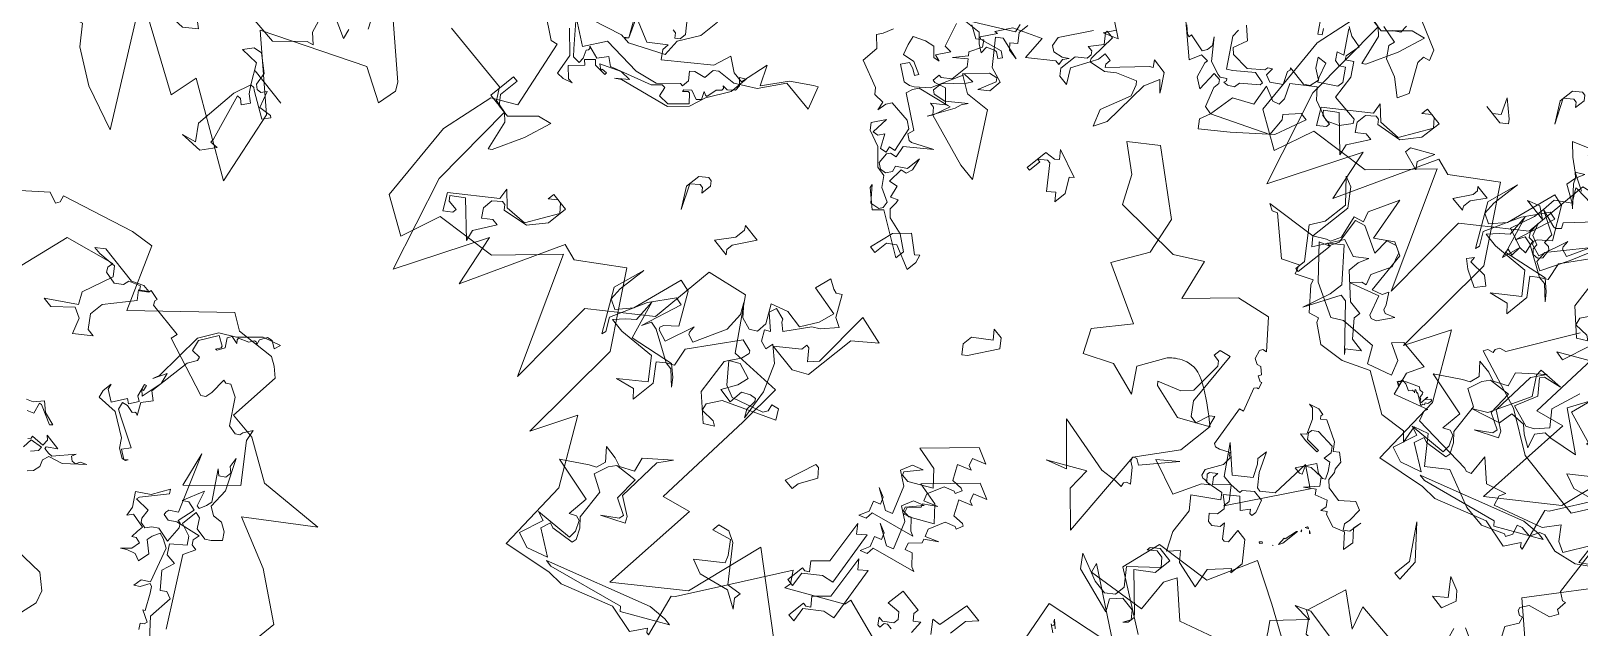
# Model space of a CAD drawing. Header units: metres. Extents: x -71 to 881, y -503 to 661.
# Drawn here: x 143.72 to 152.05, y -229.49 to -226.28 of the extents above; entities that cross this region are included whole.
import ezdxf

# ---------------------------------------------------------------- set-up
doc = ezdxf.new("R2010")
doc.units = ezdxf.units.M
doc.layers.add('ARBRE', color=100, linetype='Continuous', lineweight=13, true_color=0x00ff3f)

# ---------------------------------------------------------------- blocks, each defined once
blk = doc.blocks.new('WMF2', base_point=(0, 0.01))
at = {"color": 251, "lineweight": 0, "true_color": 0x636466}
for points in [[(99.88, -192.88), (107.36, -202.17), (106.64, -204.2), (107.63, -204.27), (108.14, -204.87), (108.06, -205.98), (111.91, -204.61), (112.96, -203.7), (114.06, -203.79), (114.16, -204.2), (114.12, -204.74), (112.93, -205.76), (117.77, -214.23), (115.81, -208.91), (110.13, -215.92), (115.04, -221.02), (115.66, -222.79), (116.35, -221.31), (116.39, -220.76), (116.99, -220.25), (118.51, -220.38), (121.42, -223.82), (123.45, -224.55), (124.06, -224.04), (124.6, -224.1), (124.28, -221.43), (124.37, -220.32), (124.97, -219.82), (134.84, -221.76), (134.73, -222.86), (140.59, -222.8), (140.98, -223.38), (140.96, -223.82), (142.59, -223.95), (142.62, -223.52), (143.7, -222.51), (144.2, -223.11), (145.93, -222.16), (146.02, -221.17), (147.09, -220.14), (149.19, -220.32), (149.69, -220.93), (149.6, -221.91), (157.24, -218.9), (158.3, -210.64)], [(190.12, -45.33), (178.29, -45.44), (176.89, -43.78), (174.7, -43.59), (173.01, -29.2), (166.39, -14.78), (160.89, -29.58), (158.19, -21.39), (152.68, -38.14), (149.95, -37.75), (143.85, -43.43), (139.57, -38.33), (135.29, -33.25), (133.39, -15.7), (130.63, -23.1), (123.64, -13.73), (121.99, -1.9), (114.39, -4.34), (111.72, -4.67), (103.98, -8.76), (99.27, -8.35), (97.95, -10.89), (97.46, -10.41), (97.02, -10.37), (99.54, -16.88), (99.06, -17.38), (95.41, -24.9), (90.83, -34.32), (89.42, -32.65), (89.51, -31.56), (81.64, -37.29), (81.55, -38.39), (70.38, -36.78)], [(49.4, -70.11), (59.14, -74.81), (58.34, -81.44), (49.36, -83.76), (46.84, -91.88), (40.14, -89.34), (24.4, -82.93), (24.01, -87.6), (8.81, -80.93), (12.69, -92.64), (23.58, -100.08), (8.83, -109.56), (3.27, -107.44), (3.01, -110.61), (3.9, -111.79), (16.57, -120.44), (8.22, -134.47)], [(22.71, -142.59), (34.39, -144.58), (32.65, -156.43), (43.16, -148.65), (41.63, -148.52), (39.67, -158.01)], [(122.03, -4.59), (121.2, -8.62), (122.72, -8.94), (116.58, -10.22), (116.74, -11.56), (117.68, -13), (118.53, -13.17), (119.53, -12.5), (119.62, -15.95), (127.05, -16.59), (123.52, -19.64), (122.5, -20.31), (122.25, -21.93), (124.05, -23.52), (121.84, -23.52), (120.32, -23.2), (118.31, -24.55), (119.17, -26.74), (115.88, -30.39), (117.14, -28.09), (116.53, -20.76), (113.49, -19.25), (112.89, -18.34), (116.25, -16.14), (114.07, -18.14), (114, -18.92), (116.7, -19.9), (117.23, -23.8), (120.73, -22.94), (121.42, -21.76), (121.9, -19.39), (119.14, -18.3), (118.02, -13.51), (116.67, -12.35), (115.65, -10.82), (115.72, -10.05), (119.34, -9.11), (120.19, -9.29), (120.53, -7.61), (116.29, -5.59), (119.5, -4.04), (122.03, -4.59), (122.03, -4.59)], [(100.3, -13.3), (97.37, -13.9), (96.16, -13.9), (102.61, -9.16), (103.21, -9.75), (114.9, -5.14), (116, -5.14), (100.3, -13.3), (100.3, -13.3)], [(162.25, -221.47), (162.55, -220.76), (164.41, -221.19), (167.6, -217.66)], [(187.58, -60.7), (178.92, -56.25), (177.9, -56.66), (174.32, -45.95), (177.81, -43.34), (178.67, -34.61), (175.87, -21.54), (169.72, -18.91), (168.26, -25.61), (158.55, -28.14), (151.66, -37.02), (141.23, -19.49), (142.97, -34.33), (135.13, -42.17), (135.3, -53.01), (129.01, -55.27), (122.91, -48.29), (114.53, -49.68), (113.77, -42.55), (112.45, -25.61), (108.09, -27.35), (107.21, -10.78), (98.49, -19.49), (96.74, -32.59), (81.64, -23.67)], [(58.37, -50.92), (61.87, -62.25), (50.47, -66), (62.16, -71.92), (61.59, -70.48), (52.23, -72.98), (53.36, -78.3), (52.54, -80.39), (46.99, -76.49), (41.75, -79.1), (39.13, -76.49), (33.51, -73.76), (26.05, -72.12), (37.25, -86.3), (38.33, -87.51), (34.61, -92.45), (35.99, -92.94), (34.69, -99.75), (29.28, -96.73), (30.97, -100.19), (21.09, -100.49), (17.67, -104.7), (16.66, -105.12), (18.28, -106.23), (19.48, -109.18)], [(18.41, -110.67), (14.49, -109.41), (15.1, -110.95)], [(13.23, -113.37), (14.72, -115.61), (13.76, -117.64), (14.16, -118.66), (14.68, -118.45), (15.39, -118.76), (15.6, -119.27), (14.94, -120.61), (11.56, -121.96), (10.97, -123.39), (11.67, -123.68), (11.74, -125.32), (12.27, -125.11), (13.58, -125.77), (15.6, -134.05)], [(18.21, -142.77), (22.11, -134.68), (33.61, -134.71), (40.51, -137.9), (50.45, -139.73), (50.16, -140.44), (49.24, -140.81), (49.44, -141.32), (49.15, -142.04), (48.13, -142.44), (43.19, -153.31)], [(89.7, -182.43), (90.01, -206.45), (97.85, -210.62), (106.23, -212.96), (97.57, -221.28), (108.11, -219.06), (114.95, -222), (119.42, -221.88), (119.84, -230.55), (121.43, -231.58), (122.86, -232.19), (129.04, -230.77), (131.8, -232.03), (142.53, -219.05), (147.98, -228.38), (151.61, -227.39), (162.65, -222.48), (162.25, -221.47), (162.25, -221.47)], [(95.41, -24.9), (93.1, -25.5), (93.1, -24.4), (91.88, -23.19), (94.81, -24.4), (99.43, -22.59), (101.87, -23.19), (98.33, -26.72), (98.94, -27.82), (100.65, -29.64), (103.57, -28.43), (103.57, -29.64), (101.87, -30.26), (100.05, -29.64), (95.41, -24.9), (95.41, -24.9)], [(169.87, -28.84), (169.25, -28.23), (167.56, -28.23), (167.56, -27.6), (168.66, -26.5), (170.48, -28.84), (164.64, -34.67), (165.12, -36.39), (162.8, -34.67), (159.28, -35.28), (156.97, -40.52), (158.19, -41.62), (158.8, -41.62), (159.88, -40.52), (159.88, -41.62), (156.97, -41.62), (156.97, -38.21), (158.8, -35.28), (162.8, -34.07), (163.41, -34.67), (164.03, -34.67), (165.12, -33.45), (165.12, -31.75), (164.03, -30.53), (162.8, -31.75), (161.71, -31.75), (163.41, -28.23), (162.8, -26.5), (168.04, -30.53), (169.87, -28.84), (169.87, -28.84)], [(57.93, -59.84), (59.21, -60.53), (58.92, -60.47), (58.77, -60.73), (58.88, -60.98), (59.17, -61.05), (59.42, -61.39), (58.22, -60.54)], [(85.82, -32.33), (85.2, -32.33), (84.59, -32.83), (85.82, -34.04), (83.99, -36.36), (85.82, -43.43), (84.59, -42.2), (83.5, -43.43), (81.06, -34.64), (82.88, -34.04), (85.2, -31.73), (84.59, -29.42), (85.82, -29.42), (85.82, -32.33), (85.82, -32.33)], [(90.23, -35.66), (89.63, -35.66), (89.02, -36.14), (90.23, -37.37), (88.4, -39.67), (90.23, -46.74), (89.02, -45.52), (87.92, -46.74), (85.48, -37.97), (87.31, -37.37), (89.63, -35.05), (89.02, -32.72), (90.23, -32.72), (90.23, -35.66), (90.23, -35.66)], [(127.86, -39.54), (126.03, -38.33), (124.94, -37.24), (127.24, -38.94), (128.46, -38.94), (129.55, -37.85), (127.24, -35.41), (127.24, -31.39), (128.46, -32.48), (131.38, -31.39), (127.86, -34.91), (130.76, -37.85), (136.62, -36.62), (138.93, -36.62), (137.71, -38.33), (136.62, -39.54), (137.23, -43.08), (134.79, -37.24), (127.86, -39.54), (127.86, -39.54)], [(74.16, -40.55), (75.04, -40.55), (75.48, -40.2), (75.48, -39.32), (75.92, -39.32), (76.72, -40.2), (75.92, -40.2), (74.6, -41.44), (74.6, -42.32), (75.48, -43.11), (77.6, -42.67), (77.6, -45.66), (73.81, -45.66), (73.81, -44.79), (72.94, -44), (72.05, -44.79), (71.7, -42.67)], [(69.59, -44.79), (71.26, -46.54), (69.94, -46.89), (69.59, -52), (66.59, -52), (67.83, -50.32), (67.83, -47.34)], [(120.42, -66.45), (119.65, -67.04), (117.45, -64.06), (115.93, -63.49), (117.61, -61.04), (118.69, -60.22), (120.94, -56.22), (122.15, -57.02), (122.44, -57.42), (124.35, -57.69), (124.6, -56.41), (122.13, -54.73), (122.91, -54.15), (121.8, -52.67), (120.44, -52.47), (120.32, -53.77), (117.85, -52.09), (115.45, -48.04), (114.13, -43.19), (114.93, -44.29), (115.11, -45.98), (115.4, -46.38), (116.35, -46.16), (117.52, -45.28), (117.5, -42.97), (119.86, -43.05), (118.8, -45.54), (118.53, -47.44), (121.17, -47.9), (122.64, -46.8), (121.69, -48.6), (121.49, -49.97), (121.78, -50.35), (123.77, -50.57), (128.28, -42.59), (127.38, -39.75), (128.46, -38.94), (133.52, -40.99), (134.82, -41.11), (135.39, -39.6), (134.06, -46.44), (135.36, -46.55), (137.61, -42.55), (139.52, -36.52), (138.12, -34.62), (138.22, -33.95), (142.72, -39.97), (141.89, -45.21), (141.95, -40.55), (141.61, -38.48), (139.96, -37.89), (138.27, -40.36), (137.04, -48.82), (135.07, -48.6), (131.68, -44.07), (133.27, -42.27), (133.42, -41.67), (133.14, -41.28), (131.16, -40.93), (130.09, -45.87), (129.9, -44.79), (129.67, -44.48), (128.38, -44.23), (126.63, -49.66), (127.08, -52.73), (128.25, -54.29), (126.47, -52.71), (124.5, -52.36), (123.39, -53.17), (123.49, -54.92), (125.42, -57.49), (122.86, -58.8), (119.88, -58.72), (118.5, -61.58), (118.12, -64.16), (123.08, -64.47), (122.69, -67.2), (121.11, -66.56), (120.42, -66.45), (120.42, -66.45)], [(122.64, -46.8), (119.8, -44.2), (117.78, -43.62), (113.05, -45.94), (112.69, -46.71), (113.05, -47.75), (111.9, -48.16), (110.76, -46.76), (118.41, -42.1), (119.56, -39.88), (119.15, -38.74), (116.82, -39.05), (116.04, -38.68), (117.45, -37.54), (121.56, -40.46), (122.95, -46.17), (122.64, -46.8), (122.64, -46.8)], [(174.7, -43.59), (178.13, -43.59), (178.13, -48.16), (177.26, -48.16), (177.26, -44.83), (176.02, -43.59), (173.91, -43.59), (170.9, -47.37), (168.8, -48.16), (169.68, -43.59), (171.36, -38.49), (171.81, -38.05), (173.47, -42.7), (174.7, -43.59), (174.7, -43.59)], [(99.65, -46.23), (100.87, -43.31), (100.87, -42.08), (102.57, -42.08), (101.47, -47.33), (100.87, -47.33), (99.65, -46.23), (99.65, -46.23)], [(82.59, -63.67), (82.02, -62.61), (81.29, -62.4), (83.29, -61.31), (81.8, -59.17), (80.03, -59.45), (79.63, -59.31), (79.98, -58.16), (80.39, -58.29), (81.86, -57.49), (82.69, -54.71), (82.12, -53.66), (80.09, -54.82), (81.89, -53.24), (81.61, -52.7), (82.93, -50.96), (82.44, -49.93), (81.38, -50.49), (79.67, -49.09), (78.94, -48.87), (85.72, -46.19), (85.64, -44.92), (86.71, -44.35), (86.21, -45.98), (87.01, -47.47), (85.95, -48.04), (86.55, -49.02), (88.1, -49.47), (84.71, -48.03), (83.64, -48.6), (85.9, -52.66), (88.14, -53.77), (87.55, -55.72), (85.96, -56.58), (87.61, -54.06), (87.34, -53.53), (86.07, -53.59), (82.77, -55.98), (85.1, -58.01), (88.93, -58.28), (83.26, -65.56), (80.58, -64.76), (82.59, -63.67), (82.59, -63.67)], [(87.01, -67), (86.45, -65.93), (85.72, -65.71), (87.73, -64.61), (86.24, -62.48), (84.47, -62.76), (84.07, -62.63), (84.4, -61.49), (84.81, -61.62), (86.3, -60.82), (87.13, -58.03), (86.56, -56.98), (84.52, -58.13), (86.33, -56.54), (86.04, -56.01), (87.37, -54.28), (86.87, -53.24), (85.82, -53.82), (84.11, -52.42), (83.35, -52.19), (90.12, -49.5), (90.07, -48.23), (91.12, -47.66), (90.64, -49.3), (91.42, -50.77), (90.37, -51.37), (90.96, -52.33), (92.52, -52.8), (89.13, -51.34), (88.07, -51.91), (90.31, -55.97), (92.58, -57.08), (91.99, -59.05), (90.39, -59.91), (92.05, -57.37), (91.75, -56.85), (90.49, -56.9), (87.19, -59.31), (89.51, -61.33), (93.35, -61.59), (87.7, -68.89), (85.01, -68.09), (87.01, -67), (87.01, -67)], [(182.1, -61.15), (172.77, -65.4), (172.29, -65.4), (171.68, -66.02), (173.43, -68.94), (169.39, -67.77), (166.98, -70.11), (166.96, -69.01), (165.85, -67.81), (160.08, -73.71), (159.5, -76.65), (157.18, -75.46), (155.35, -75.48), (154.92, -80.22), (153.06, -77.33), (150.8, -81.38), (147.91, -83.85), (147.29, -84.34), (145.55, -80.94), (150.8, -80.88), (153.05, -76.72), (155.95, -74.38), (158.86, -73.73), (159.47, -73.11), (159.44, -71.4), (161.14, -70.78), (161.73, -70.16), (160.64, -69.08), (160.62, -67.87), (161.11, -67.86), (163.5, -64.91), (166.9, -63.65), (173.36, -63.08), (175.14, -59.53), (179.8, -61.8)], [(113.17, -63.62), (113.17, -55.18), (115.36, -53.65), (120.07, -53.65), (116.91, -56.82), (116.91, -57.81), (116.37, -57.81), (114.82, -56.28), (113.72, -57.81), (114.82, -67.35), (110.12, -66.81), (113.17, -63.62), (113.17, -63.62)], [(156.89, -69.51), (157.43, -66.75), (159.56, -64.03), (167.3, -61.05), (168.14, -60.32), (166.54, -62.02), (168.32, -61.8), (171.36, -59.94), (170.42, -59.42), (170.47, -59.72), (169.59, -59.84), (169.56, -59.52), (171.59, -59.29), (172.31, -59.83), (173.34, -58.5), (172.64, -57.96), (174.22, -55.94), (172.57, -54.64), (171.71, -54.74), (173.12, -54.01), (174.29, -53.87), (175.3, -57.08), (178.61, -59.71)], [(179.42, -61.68), (175.68, -58.22), (174.72, -57.4), (173.53, -57.53), (173.65, -58.47), (174.34, -59.58), (174.13, -59.93), (174.18, -60.23), (174.45, -60.45), (172.34, -60.13), (171.33, -61.75), (169.98, -60.98), (163.78, -64.16), (162.73, -65.48), (162.11, -65.55), (161.63, -64.1), (159.84, -64.31), (157.76, -66.95), (159.09, -68.05), (159.4, -68.02), (159.94, -67.33), (159.98, -67.64), (159.15, -68.6), (157.6, -68.22), (157.12, -68.85), (157.81, -69.96), (157.22, -69.78), (156.92, -69.81), (156.81, -71.58), (156.27, -72.27), (156.3, -72.59), (156.65, -72.85), (155.79, -72.95), (154.94, -73.93), (155.05, -74.81), (156.1, -75.62), (155.22, -76.3), (155.18, -73.27), (156.89, -69.51), (156.89, -69.51)], [(136.37, -58.45), (136.37, -57.37), (135.76, -56.76), (138.68, -56.76), (136.98, -59.69), (136.98, -61.39), (137.47, -62), (134.54, -62), (136.37, -58.45), (136.37, -58.45)], [(147.98, -61.05), (146.87, -62.15), (146.26, -62.15), (145.66, -61.53), (145.66, -59.83), (146.26, -60.44), (146.87, -60.44), (147.98, -59.23), (145.66, -55.68), (147.98, -58.61), (147.98, -61.05), (147.98, -61.05)], [(171.68, -66.02), (173.31, -68.24)], [(168.32, -72.18), (167.74, -72.18), (167.15, -71.59), (166.58, -72.18), (166.58, -73.22), (169.36, -76)], [(164.96, -78.33), (164.96, -74.97), (166.58, -71.59), (166.11, -68.82), (171.09, -65.45), (172.15, -65.45), (171.68, -66.02), (171.68, -66.02)], [(64.7, -71.27), (60.09, -70.06), (57.77, -70.06), (56.55, -71.27), (56.55, -72.98), (58.86, -75.3), (55.34, -79.44), (56.55, -80.53), (57.77, -80.53), (58.86, -79.44), (58.86, -80.05), (57.77, -81.14), (55.34, -81.14), (55.34, -78.22), (57.77, -75.92), (52.42, -71.77), (51.91, -71.27), (51.91, -70.06), (52.42, -69.46), (51.91, -70.67), (53.02, -71.77), (55.34, -71.77), (56.55, -70.06), (55.34, -68.37), (63.01, -69.46), (64.7, -71.27), (64.7, -71.27)], [(68.73, -71.99), (73.89, -76.06), (74.34, -79.76), (79.68, -75.87), (76.6, -77.49), (82.66, -82.33), (73, -81.67), (70.51, -82.25), (69.1, -82.43), (69.35, -83.04), (69.14, -83.51), (68.47, -83.79), (70.41, -85.67), (71.27, -86.04), (71.55, -86.71), (71.33, -86.9), (71, -87.03), (70.05, -86.62), (66.45, -92.02), (69.04, -89.28), (63.17, -87.99), (61.62, -92.45), (60.75, -93.34), (61.84, -93.29), (62.18, -93.16), (62.64, -93.37), (63.02, -94.3), (61.86, -97.06), (62.03, -98.49), (62.51, -98.7), (62.64, -99.03), (64.13, -98.04), (64.8, -97.78), (65.29, -97.98), (67.08, -104.41), (66.4, -104.68), (68.19, -108.14), (67.94, -108.55), (67.68, -108.66), (68.1, -109.68), (68.37, -109.56), (69.29, -109.9), (69.08, -110.38), (70.18, -111.12), (70.78, -110.87), (71.7, -111.21), (72.22, -112.5), (72.02, -112.99), (71.4, -113.23), (75.46, -116.88), (80.69, -115.04), (86.12, -108.09), (88.43, -114.47), (92.34, -111.31), (103.35, -109.97), (106.1, -114.07), (110.61, -116.64), (106.84, -120.37), (96.77, -114.54), (94.84, -108.74), (97.41, -102.93), (91.6, -101), (87.74, -99.72), (91.28, -94.1), (89.03, -90.71), (84.85, -93.45), (79.38, -92.64), (82.27, -96.02), (80.34, -100.54), (80.31, -100.55), (80.25, -100.64), (80.17, -100.76), (80.05, -100.9), (79.89, -101.09), (79.68, -101.28), (79.47, -101.5), (79.2, -101.73), (78.93, -101.95), (78.6, -102.17), (78.25, -102.36), (77.89, -102.55), (77.49, -102.7), (77.07, -102.81), (76.62, -102.9), (76.15, -102.93), (75.62, -102.89), (75.04, -102.76), (74.41, -102.57), (73.74, -102.32), (73.05, -102.03), (72.35, -101.7), (71.67, -101.35), (70.98, -101), (70.34, -100.64), (69.73, -100.29), (69.19, -99.97), (68.7, -99.67), (68.31, -99.43), (68.02, -99.24), (67.83, -99.11), (67.77, -99.08), (67.77, -93.28), (71.55, -86.71), (68.73, -71.99), (68.73, -71.99)], [(110.5, -210.3), (109.11, -209.66), (107.56, -210.01), (106.1, -209.43), (105.21, -208.37), (106.3, -206.96), (107.08, -206.3), (109.11, -206.4), (110.23, -207.75), (111.21, -207.86), (111.17, -205.1), (108.98, -204.68), (108.09, -203.61), (109.95, -201.54), (108.82, -200.21), (107.05, -200.28), (107.47, -198.09), (105.17, -195.92), (104.39, -196.59), (103.18, -196.28), (102.97, -192.24), (99.24, -188.97)], [(96.75, -164.41), (91.89, -162.99), (91.03, -161.43), (92.05, -161.03), (91.94, -159.79), (89, -155.76), (89.67, -153.85), (92.49, -155.57), (95.44, -156.33), (96.81, -157.94), (96.68, -158.92), (99.66, -159.16)], [(103, -154.96), (101.56, -154.29), (99.54, -154.17), (99.73, -151.7), (99.31, -151.21), (98.26, -152.1), (96.65, -150.2), (95.72, -146.4), (91.23, -146.56), (90.77, -146.01), (91.89, -144.08), (93.76, -142.97), (97.21, -143.77), (98.75, -145.15), (101.81, -142.17), (100.48, -140.04), (100.32, -138.84), (101.34, -138.36), (103.76, -139.06), (102.79, -135.77), (105.69, -133.77), (105.82, -129.54), (107.25, -129.65), (108.74, -132.52), (108.73, -133.49), (109.15, -133.99), (110.39, -133.89), (109.93, -130.65), (111.62, -131.51), (112.63, -133.81), (112.58, -134.33), (113.9, -134.17), (114.51, -132.19), (129.81, -142.39)], [(147.03, -99.16), (147.51, -97.44), (147.99, -96.52), (146.26, -95.22), (146.17, -92.39), (141.64, -91.28), (140.84, -90.46), (139.13, -90.72), (138.69, -89.34), (138.63, -90.88), (138.17, -91.79), (134.57, -91.91), (133.35, -91.28), (132.09, -87.5), (133.07, -87.18), (132.73, -86.26), (133.71, -85.95), (135.09, -87.89), (135.6, -86.91), (136.47, -86.63), (136.66, -89.45), (137.77, -87.31), (136.97, -86.47), (134.21, -85.79), (131.7, -83.77), (130.11, -83.69), (128.85, -82.3), (126.54, -81.5), (126.24, -80.52), (126.57, -79.87), (128, -79.47), (130.14, -81.38), (129.97, -80.9), (127.04, -78.97), (125.91, -80.36), (118.92, -77.16), (118.88, -78.69), (121.4, -80.01), (124.34, -80.36), (125.43, -81.26), (125.58, -82.58), (125.74, -83.07), (126.83, -82.4), (127.49, -84.3), (128.86, -83.86), (129.13, -86.37), (128.24, -86.66), (128, -87.76), (128.66, -89.67), (128.66, -87.28), (130.11, -86.07), (129.76, -85.15), (130.27, -84.17), (131.22, -83.92), (132.14, -84.39), (132.47, -86.12), (132.16, -86.71), (131.17, -87.01), (131.77, -88.88), (128.43, -92.34), (131.45, -90.3), (131.93, -90.21), (132.84, -90.68), (132.69, -91.75), (138.01, -94.49), (137.8, -95.54), (137.29, -96.51), (132.41, -98.35), (132.02, -98.48), (132.65, -95.66), (133.11, -94.75), (131.35, -98.96), (131.2, -100.04), (130.7, -101), (133.23, -98.36), (135.1, -97.76), (135.74, -98.1), (135.68, -99.63), (133.33, -102.77), (132.87, -103.68), (134.56, -103.4), (136.24, -97.94), (137.95, -96.02), (138.58, -95.62), (139.55, -95.29), (142.04, -96.56), (141.41, -97.82), (140.33, -97.67), (139.33, -97.16), (139.01, -97.82), (141.07, -98.46), (142.94, -97.86), (143.7, -99.41), (144.2, -100.81), (142.43, -101.88), (141.01, -102.38), (139.61, -101.25), (138.63, -101.56), (139.77, -101.73), (138.66, -103.88), (139.89, -103.76), (141.57, -107.36)], [(140.9, -108.66), (138.27, -109.27), (136.88, -108.14), (135.58, -107.47), (135.77, -108.71), (134.62, -109.36), (134.22, -109.47), (133.26, -108.98), (132.92, -109.62), (133.89, -110.13), (137.3, -108.77), (137.63, -108.93), (136.36, -111.4), (136.84, -111.24), (135.54, -113.78), (131.42, -116.34), (130.72, -112.44), (127.35, -115.8), (126.6, -115.82), (126.85, -116.77), (126.37, -117.68), (127.17, -116.93), (128.65, -116.47), (129.55, -116.93), (129.96, -118.38), (127.38, -123.37)], [(125.18, -126.19), (126.16, -124.31), (123.96, -125.55), (126.75, -127)], [(118.99, -135.3), (117.81, -134.49), (117.3, -134.44), (117.31, -134.91), (114.32, -134.66), (114, -135.42), (113.97, -136.41), (114.88, -137.47), (112.09, -134.75), (109.9, -134.31), (109.39, -134.27), (108.55, -134.98), (108.32, -134.71), (108.41, -134.24), (107.65, -134.4), (106.82, -135.1), (106.74, -136.05), (104.54, -138.4), (104.55, -138.87), (106.51, -139.03), (108.95, -136.47), (109.72, -135.82), (113.14, -139.82), (113.34, -141.07)], [(113.17, -142.56), (111.11, -141.15), (111.72, -138.72), (110.83, -138.12), (107.79, -138.4), (105.92, -140.47), (105.88, -141), (105.33, -141.47), (105.18, -140.15), (103.95, -139.86), (102.35, -141.23), (103.5, -143.03), (103.41, -143.5), (103.65, -143.77), (100.39, -143.77), (99.59, -144.43), (99.47, -145.98), (101.18, -146.84), (102.3, -148.17), (100.78, -148.52), (99.7, -146.26), (99.24, -145.7), (96.84, -147.73), (96.81, -148.71), (98.38, -150.55), (99.16, -149.88), (100.2, -149.96), (101.09, -151.02), (100.03, -151.47), (102.77, -154.68)], [(105.24, -151.63), (104.58, -150.84), (105.14, -150.36), (107.17, -152.77)], [(98.36, -159.78), (97.31, -160.68), (97.47, -161.98)], [(102.48, -189.49), (103.14, -190.28), (102.64, -190.71), (102.6, -191.22), (104.51, -191.89), (104.23, -192.12), (105.81, -194.43), (106.51, -195.26), (106.98, -195.35), (107.6, -193.84), (108.41, -193.19), (108.29, -194.62), (107.17, -195.57), (109.76, -200.75), (111.21, -201.34), (112.19, -201.47), (112.55, -200.2), (112.63, -199.28), (110.76, -198.09), (110.9, -196.12), (112.13, -196.43), (113.42, -195.8), (114.19, -195.14), (113.09, -196.56), (112.98, -198.01), (113.96, -198.14), (114.51, -197.67), (114.61, -198.91), (114.58, -199.9), (117.07, -200.09), (117.61, -199.16), (118.02, -200.63), (119.62, -202.52), (117.74, -204.14), (116.53, -207), (116.04, -206.45), (118.58, -202.45), (118.63, -201.93), (116.12, -202.24), (115.77, -200.72), (115.3, -200.17), (114.31, -200.14), (113.77, -201.07), (112.93, -201.79), (110.47, -201.58), (110.98, -204.31), (111.44, -204.87), (111.97, -204.91), (111.68, -207.85), (113.17, -208.02), (114, -207.32), (112.98, -210.96), (111.87, -208.65), (111.36, -208.61), (111.05, -209.82), (110.92, -210.8), (114.34, -214.81), (113.44, -214.21), (112.61, -214.93), (112.58, -215.91), (113.47, -216.49), (113.87, -217.98), (110.96, -213.56), (110.5, -210.3), (110.5, -210.3)], [(97.72, -81.01), (100.04, -76.4), (100.64, -75.79), (101.87, -77), (101.87, -78.71), (99.41, -81.01), (100.64, -82.24), (98.93, -82.24), (97.72, -81.01), (97.72, -81.01)], [(122.21, -79.14), (120.38, -81.45), (117.46, -79.74), (116.86, -80.36), (116.37, -79.14), (116.37, -77.44), (120.38, -78.53), (121.59, -77.44), (121.59, -75.13), (122.69, -75.13), (122.21, -79.14), (122.21, -79.14)], [(18.5, -90.74), (17.84, -93.61), (20.02, -96.45), (22.98, -96.02), (22.05, -97.63), (20.72, -98), (17.93, -96.37), (17.41, -94.37), (16.65, -93.94), (15.97, -94.11), (15.49, -94.96), (14.21, -92.52), (12.21, -93.06), (11.86, -92.86), (12.6, -91.6), (16.89, -93.51), (17.23, -93.72), (17.84, -93.61), (16.91, -92.52), (15.64, -91.79), (16.37, -90.52), (17.22, -91.02), (17.83, -90.91), (14.87, -83.79), (14.78, -83.17), (13.49, -83.45), (14.87, -81.07), (17.86, -80.56), (18.47, -80.47), (16.28, -81.33), (18.28, -83.52), (18.5, -90.74), (18.5, -90.74)], [(55.55, -83.45), (56.85, -81.67), (58.61, -84.37), (59.53, -88.36), (61.31, -90.12), (57.78, -93.28), (58.61, -94.11), (61.31, -93.28), (62.23, -94.11), (62.23, -94.58), (61.31, -95.5), (61.31, -94.58), (60.48, -93.73), (58.61, -95.97), (56.85, -96.33), (56.85, -96.8), (55.55, -98.2), (53.79, -98.2), (52.87, -96.33), (52.87, -95.5), (53.33, -95.5), (53.79, -95.97), (54.63, -94.58), (56.39, -95.97), (58.23, -94.11), (56.85, -93.28), (56.39, -92.81), (56.39, -91.51), (57.31, -90.59), (56.39, -89.66), (55.55, -89.66), (54.63, -90.59), (54.63, -91.51), (52.87, -89.66), (52.41, -89.66), (51.93, -90.12), (52.41, -92.34), (50.63, -92.34), (47.94, -89.66), (47.94, -87.42), (48.41, -87.89), (50.63, -84.84), (49.71, -81.67), (54.16, -82.15), (55.55, -83.45), (55.55, -83.45)], [(30.71, -93.26), (29.79, -92.67), (31.51, -90.88), (33.12, -90.61), (34.74, -92.37), (37.69, -92.07), (35.5, -93.43), (30.71, -93.26), (30.71, -93.26)], [(48.48, -94.16), (48.71, -93.73), (48.96, -93.86), (48.64, -94.24), (48.48, -94.16), (48.48, -94.16)], [(58.61, -95.97), (60.32, -95.97), (63.86, -99.98), (59.71, -97.06), (57.39, -99.38), (58.61, -101.21), (59.21, -101.81), (59.21, -103.52), (57.39, -100.59), (55.69, -98.89), (55.08, -98.89), (53.39, -100.59), (53.87, -107.05), (50.45, -105.22), (56.79, -93.05), (56.79, -94.14), (58.61, -95.97), (58.61, -95.97)], [(132.71, -95.54), (133.58, -96.42), (134.37, -96.42), (132.71, -98.1), (134.81, -99.76), (136.47, -98.97), (136.93, -98.97), (136.93, -100.2), (136.47, -100.2), (135.25, -101.44), (135.25, -104.42), (136.12, -105.31), (137.8, -103.54), (136.47, -105.66), (136.93, -106.1), (136.12, -108.22), (136.93, -109.09), (137.8, -108.22), (139.92, -109.09)], [(140.71, -109.09), (134.81, -113.75), (135.25, -114.99)], [(134.37, -115.87), (134.37, -114.12), (133.14, -112.88), (134.02, -111.98), (133.14, -111.2), (131.46, -111.2), (135.25, -111.63), (136.12, -110.76), (132.71, -107.41), (130.14, -106.98), (130.14, -104.87), (131.46, -103.54), (130.59, -106.54), (131.03, -106.98), (132.27, -106.54), (134.81, -103.19), (131.92, -101.88), (128.03, -102.76), (120.98, -94.11), (123.89, -94.11), (132.71, -95.54), (132.71, -95.54)], [(12.72, -95.5), (19.16, -95.5), (12.72, -95.5), (12.72, -95.5)], [(46.51, -96.62), (46.65, -96.16), (46.74, -95.97), (46.95, -97.29), (46.8, -97.34), (46.58, -99.41), (46.49, -99.57), (46.51, -96.62), (46.51, -96.62)], [(47.28, -95.16), (47.15, -95.21), (47.28, -95.16), (47.28, -95.16)], [(78.38, -97.12), (74.97, -98.96), (73.76, -100.65), (74.37, -105.9), (74.97, -106.51), (76.08, -106.51), (76.08, -107.72), (74.37, -108.33), (72.54, -99.56), (70.84, -97.73), (69.62, -97.73), (69.14, -100.05), (68.53, -100.65), (67.9, -98.96), (72.05, -96.02), (77.9, -96.64), (78.38, -97.12), (78.38, -97.12)], [(45.08, -100.81), (45.46, -101.12), (45.03, -100.9), (45.08, -100.81), (45.08, -100.81)], [(45.94, -101.27), (45.76, -101.16), (46.23, -100.87), (46.06, -101.21), (45.94, -101.27), (45.94, -101.27)], [(46.06, -100), (46.17, -99.95), (46.26, -100.23), (46.22, -100.08), (46.06, -100), (46.06, -100)], [(41.84, -105.25), (43.62, -104.29), (45.73, -104.74), (46.01, -105.12), (46.77, -104.41), (46.73, -105.44), (47.43, -106.2), (49.22, -105.25), (49.85, -105.94), (51.28, -104.6), (49.82, -106.67), (50.87, -107.74), (52.95, -107.44), (53.69, -106.82), (53.01, -105.71), (53.39, -105.43), (54.48, -105.47), (52.9, -108.54), (51.53, -107.75), (50.51, -107.72), (50.13, -108.07), (50.82, -109.11), (51.79, -110.25), (52.85, -109.93), (52.79, -111.31), (53.49, -112.07), (56.63, -111.82), (57.39, -111.12), (57.42, -110.48), (56.72, -109.72), (54.29, -109.98), (54.31, -109.62), (56.73, -109.36), (58.12, -109.4), (57.43, -110.12), (58.73, -112.28), (60.09, -113.37), (60.82, -113.4), (59.39, -114.07), (58.29, -114.03), (58.31, -113.66), (57.96, -113.28), (57.27, -113.98), (53.82, -112.76), (52.77, -111.68), (52.09, -112.38), (50.71, -111.59), (50.41, -110.19), (50.06, -109.81), (49.75, -108.42), (48.76, -107.65), (46.27, -107.55), (44.45, -109.59), (43.06, -109.17), (42.78, -107.03), (42.83, -106.03), (42.2, -105.27), (41.44, -105.97), (41.35, -108.07), (41.41, -106.7), (39.72, -105.17), (39.79, -103.4), (41.84, -105.25), (41.84, -105.25)], [(111.88, -106.14), (110.25, -104.06), (110.25, -101.98), (111.34, -103.08), (112.32, -101.98), (115.5, -105.17), (116.06, -105.17), (117.15, -104.06), (116.61, -104.06), (116.61, -101.98), (117.15, -101.98), (117.15, -105.71), (115.5, -106.14), (114.95, -106.7), (116.06, -107.79), (111.34, -106.7), (111.88, -106.14), (111.88, -106.14)], [(41.84, -105.25), (41.63, -105.03), (41.84, -105.25), (41.84, -105.25)], [(31.94, -110.31), (36.07, -115.05), (31.32, -110.9), (30.71, -107.38), (31.94, -107.38), (31.94, -110.31), (31.94, -110.31)], [(23.77, -111.52), (26.08, -113.84), (23.77, -113.24), (22.56, -112.13), (23.16, -109.69), (25.47, -109.69), (23.77, -111.52), (23.77, -111.52)], [(115.75, -121.61), (116.64, -123.29), (117.08, -123.72), (119.97, -122.05), (121.3, -120.73), (123.86, -119.93), (125.08, -116.95), (123.4, -114.83), (125.08, -114.83), (125.96, -115.71), (125.96, -118.61), (124.64, -119.93), (124.64, -120.73), (125.08, -121.17), (125.96, -121.17), (124.64, -123.29), (125.96, -124.6), (125.96, -124.95), (124.64, -124.95), (124.21, -120.73), (124.21, -120.38), (123.86, -119.93), (123.4, -121.17), (123.4, -122.5), (122.09, -122.5), (122.09, -121.61), (121.74, -121.17), (117.52, -126.7), (117.08, -127.05), (117.87, -127.93), (115.4, -127.93), (113.63, -125.83), (113.28, -125.39), (114.96, -126.7), (115.75, -124.16), (114.96, -116.16), (115.75, -114.04), (117.08, -116.51), (115.75, -121.61), (115.75, -121.61)], [(88.02, -127.64), (89.18, -128.05), (81.01, -130.16), (79.28, -131.51), (78.66, -131.81), (78.08, -133.54), (79.32, -137.06), (77.83, -137.7), (78.59, -139.25), (76.91, -144.21), (74.85, -137.35), (72.31, -139.57), (70.12, -138.82), (68.65, -132.15), (67.1, -132.91), (66.75, -133.95), (65.48, -132.37), (65.1, -131.6), (64.53, -131.41), (63.1, -132.21), (64.5, -129.59), (65.26, -129.22), (65.84, -129.4), (67.29, -132.34), (71.77, -130.12), (70.62, -131.65), (69.87, -131.93), (70.65, -133.46), (69.51, -136.82), (70.57, -138.98), (71.73, -139.36), (73.23, -138.72), (72.87, -136.03), (77.25, -137.51), (78.75, -136.87), (77.7, -132.76), (78.24, -131.16), (79.66, -130.35), (74.87, -126.28), (69.33, -124.41), (67.74, -125.68), (61.86, -126.76), (60.09, -124.38), (56.38, -126.21), (57.56, -128.41), (60.34, -129.35), (59.17, -130.88), (54.25, -131.01), (55.18, -128.25), (53.81, -124.69), (48.67, -127.32), (48.87, -126.75), (48.11, -125.21), (37.91, -126.12), (37.44, -125.97), (36.67, -126.35), (37.35, -129.67), (33.92, -127.23), (30.88, -128.65), (31.23, -127.59), (30.59, -126.09), (23.17, -129.77), (21.67, -132.34), (19.86, -130.44), (18.12, -129.86), (16.15, -134.19), (15.36, -130.85), (11.87, -133.9)], [(12.02, -133.45), (15.55, -130.27), (19.06, -129.03), (22.02, -129.38), (22.79, -129), (23.33, -127.38), (25.15, -127.33), (25.92, -126.95), (25.23, -125.56), (25.63, -124.43), (26.08, -124.57), (29.34, -122.59), (32.94, -122.53), (39.22, -124.13), (42.07, -121.37), (45.72, -125.04), (47.88, -123.97), (47.05, -121.13), (48.46, -122.25), (52.55, -121.18), (59.04, -124.03), (62.95, -121.62), (67.02, -120.56), (70.08, -122.22), (70.5, -122.88), (71.99, -122.24), (75.25, -125.13), (75.62, -125.9), (78.11, -124.29), (78.79, -125.68), (81.26, -124.08), (87.26, -128.05), (88.02, -127.64), (88.02, -127.64)], [(81.01, -137.11), (81.01, -130.16), (79.79, -128.95), (77.48, -133.7), (74.56, -133.08), (72.85, -134.78), (73.33, -133.08), (73.33, -131.26), (69.33, -128.34), (67, -128.34), (67, -127.23), (64.57, -124.92), (62.26, -124.92), (64.09, -123.1), (63.48, -122.5), (69.93, -127.84), (71.03, -127.84), (73.33, -122), (72.24, -126.63), (72.24, -128.95), (76.88, -133.08), (78.71, -131.26), (78.09, -131.26), (78.09, -124.92), (78.71, -124.92), (78.71, -126.63), (82.71, -130.78), (81.61, -133.08), (81.61, -137.11), (85.03, -140.02), (83.32, -139.54), (81.01, -137.11), (81.01, -137.11)], [(54.16, -127.33), (52.25, -128.51), (51.85, -128.21), (51.22, -128.34), (51.11, -128.15), (50.9, -127.48), (50.6, -127.43), (50.52, -127.17), (50.44, -127.11), (50.17, -127.21), (50.23, -128.35), (50.16, -128.51), (50.16, -128.08), (50.07, -128.03), (49.62, -128.66), (49.33, -128.62), (49.38, -127.89), (49.74, -127.62), (49.57, -127.32), (49.82, -127.23), (49.84, -126.81), (51.76, -127.71), (51.74, -127.58), (52.22, -127.74), (52.33, -127.68), (51.98, -127.29), (52.17, -127.38), (52.57, -127.26), (52.83, -126.75), (53.96, -127.11), (54.74, -127.1), (54.8, -126.57), (54.93, -126.53), (54.96, -126.46), (54.93, -126.32), (54.74, -126.22), (54.51, -126.31), (54.41, -126.05), (55.06, -126.28), (54.16, -127.33), (54.16, -127.33)], [(105.82, -129.54), (97.54, -134.76), (98.14, -137.7), (98.75, -138.3), (97.05, -140.62), (95.83, -140.62), (97.05, -135.38), (101.69, -130.15), (105.21, -126.6), (106.3, -127.7), (105.82, -129.54), (105.82, -129.54)], [(34.02, -147.66), (35.31, -144.47), (28.78, -140.9), (33.22, -139.51), (34.42, -139.31), (35.29, -137.92), (34.3, -135.76), (36.32, -136.63), (37.59, -137.52), (39.98, -137.11), (40.07, -134.73), (44.54, -132.73), (42.46, -134.33), (40.08, -141.29), (42.26, -143.89), (42.45, -144.97), (38.49, -145.64), (41.28, -144.68), (41.66, -143.99), (39.59, -141.99), (40.67, -138.22), (37.1, -137.61), (35.99, -138.41), (34.61, -140.39), (36.71, -142.49), (35.82, -147.35)], [(59.05, -144.81), (61.87, -145.83), (63.32, -146.72), (62.67, -147.76), (62.48, -146.91), (59.55, -147.25), (58.09, -146.36), (59.05, -144.81), (59.05, -144.81)], [(82.25, -150.59), (79.04, -152.94), (79.92, -150.11), (79.04, -149.13), (82.25, -149.63), (82.25, -150.59), (82.25, -150.59)], [(59.93, -151.15), (60.32, -152.23), (60.38, -152.67), (59.29, -152.55), (59.49, -154.26), (58.26, -154.43), (58.99, -156.48), (59.78, -156.36), (60.39, -157.12), (60.6, -158.84), (59.69, -157), (58.12, -156.61), (58.04, -155.76), (57.3, -155.21), (56.47, -155.37), (55.94, -156.07), (56.34, -157.53), (56.79, -157.86), (57.66, -157.75), (57.9, -159.41), (61.78, -160.83), (58.66, -160.38), (58.28, -160.48), (57.75, -161.18), (58.26, -161.95), (55.2, -166.06)], [(56.5, -167.36), (60.96, -166.95), (61.31, -166.89), (59.77, -164.96), (59.07, -164.44), (62, -167.02), (62.51, -167.79), (63.26, -168.35), (60.34, -167.25)], [(64.97, -172.31), (67.26, -170.98), (65.32, -169.52), (63.26, -168.35), (62.04, -169.25), (62.51, -167.79), (62.6, -166.17), (59.77, -164.96), (61.9, -163.05), (61.78, -160.83), (61.83, -159.09), (62.73, -154.97), (59.49, -154.26), (59.93, -151.15), (59.93, -151.15)], [(70.48, -153.72), (70.48, -154.59), (70.98, -155.09), (68.65, -155.09), (70, -152.75), (70, -151.4), (69.61, -150.88), (71.95, -150.88), (70.48, -153.72), (70.48, -153.72)], [(56.45, -156.83), (51.18, -165.09), (52.99, -167.49), (53.79, -167.78), (53.24, -170.6), (52.14, -171.11), (51.01, -165.85), (52.98, -159.15), (54.67, -154.45), (56.12, -154.97), (56.45, -156.83), (56.45, -156.83)], [(62.6, -160.74), (60.66, -159.76), (64.44, -159.76), (62.6, -160.74), (62.6, -160.74)], [(78.47, -163.95), (77.51, -164.92), (78.97, -167.27), (76.15, -165.41), (75.64, -164.92), (76.63, -163.95), (79.84, -163.95), (78.47, -163.95), (78.47, -163.95)], [(141.5, -198.18), (140.55, -198.74), (139.52, -200.23), (138.03, -199.22), (135.82, -198.91), (136.11, -198.49), (139.38, -199.5), (139.74, -199.42), (139.04, -197.73), (140.05, -197.19)], [(136.6, -194.53), (136.31, -194.97), (136.38, -195.33), (134.28, -195.7), (134.46, -196.76), (135.1, -197.22), (132.37, -197.2), (133.77, -195.99), (133.7, -195.63), (132.79, -195.64), (132.09, -195.74), (129.95, -198.9), (130.18, -198.17), (129.52, -197.73), (128.84, -197.89), (128.6, -198.62), (127.64, -199.19), (130.16, -196.3), (132.35, -195.35), (132.53, -194.25), (131.99, -193.25), (132.12, -192.12), (132.68, -191.29)], [(134.79, -193.63), (134.09, -194.68), (134.18, -195.38), (136.09, -194.82), (135.98, -193.22)], [(116, -176.89), (115.75, -179.59), (116.63, -181.42), (119.11, -182.97), (127.36, -181.9), (116, -176.89), (116, -176.89)], [(128.63, -229.85), (130.85, -228.1), (132.31, -224.99), (131.45, -216.73), (131.71, -215.63), (130.94, -217.85), (130.31, -216.16), (130.6, -212.58), (131.48, -213.21), (131.19, -213.31), (131.49, -214.13), (131.79, -214.02), (131.07, -212.08), (130.28, -211.7), (130.98, -210.18), (131.77, -210.56), (132.87, -208.24), (134.78, -209.13), (135.09, -209.95), (135.09, -208.36), (134.68, -207.25), (131.36, -207.8), (127.52, -206.02), (126.48, -204.8), (124.97, -204.1), (124.38, -204.31), (124.19, -204.71), (124.67, -204.21), (126.19, -204.91), (125.4, -206.21), (130.16, -207.96), (131.33, -208.46), (131.74, -209.57), (130.87, -209.89), (129.57, -209.78), (129.36, -210.13), (129.07, -210.23), (128.75, -210.08), (129.97, -211.82), (128.98, -213.46), (130.3, -214.3), (130.27, -221.28), (129.57, -222.8), (129.78, -223.38), (131.29, -223.17), (131.93, -224.86), (130.51, -227.9), (128.94, -227.21), (128.82, -226.92), (129.2, -226.13), (128.91, -226.23), (128.41, -227.4), (129.45, -228.63), (129.11, -229.36), (127.81, -229.23), (128.24, -229.68), (128.34, -229.97), (126.82, -230.86), (126.44, -231.65), (126.15, -231.77), (125.75, -231.58), (126.06, -232.39), (125.56, -233.58), (124.75, -233.87), (123.53, -233.31), (123.33, -234.38), (126.03, -233.07), (128.63, -229.85), (128.63, -229.85)], [(147.98, -213.1), (150.4, -210.17), (152.11, -210.17), (147.98, -213.72), (149.19, -215.41), (147.98, -220.65), (149.19, -221.87), (152.11, -221.27), (153.32, -221.27), (152.11, -222.48), (145.66, -222.48), (143.95, -223.57), (142.74, -223.57), (143.95, -222.48), (142.74, -221.27), (145.66, -216.64), (145.66, -214.32), (143.95, -212.49), (142.74, -212.49), (145.04, -210.17), (146.26, -212.49), (147.98, -213.1), (147.98, -213.1)]]:
    blk.add_lwpolyline(points, dxfattribs=at)

msp = doc.modelspace()

# ---------------------------------------------------------------- block references
at = {"layer": 'ARBRE', "color": 251, "lineweight": 5, "true_color": 0x636466, "xscale": 0.03451886634015593, "yscale": 0.03451886634015593, "zscale": 0.03451886634015593, "rotation": 128.5771086415459}
for p in [(142.7569, -229.0692), (153.5523, -231.913), (148.8486, -232.3728), (141.3883, -236.348)]:
    msp.add_blockref('WMF2', p, dxfattribs=at)

doc.saveas('drawing.dxf')
